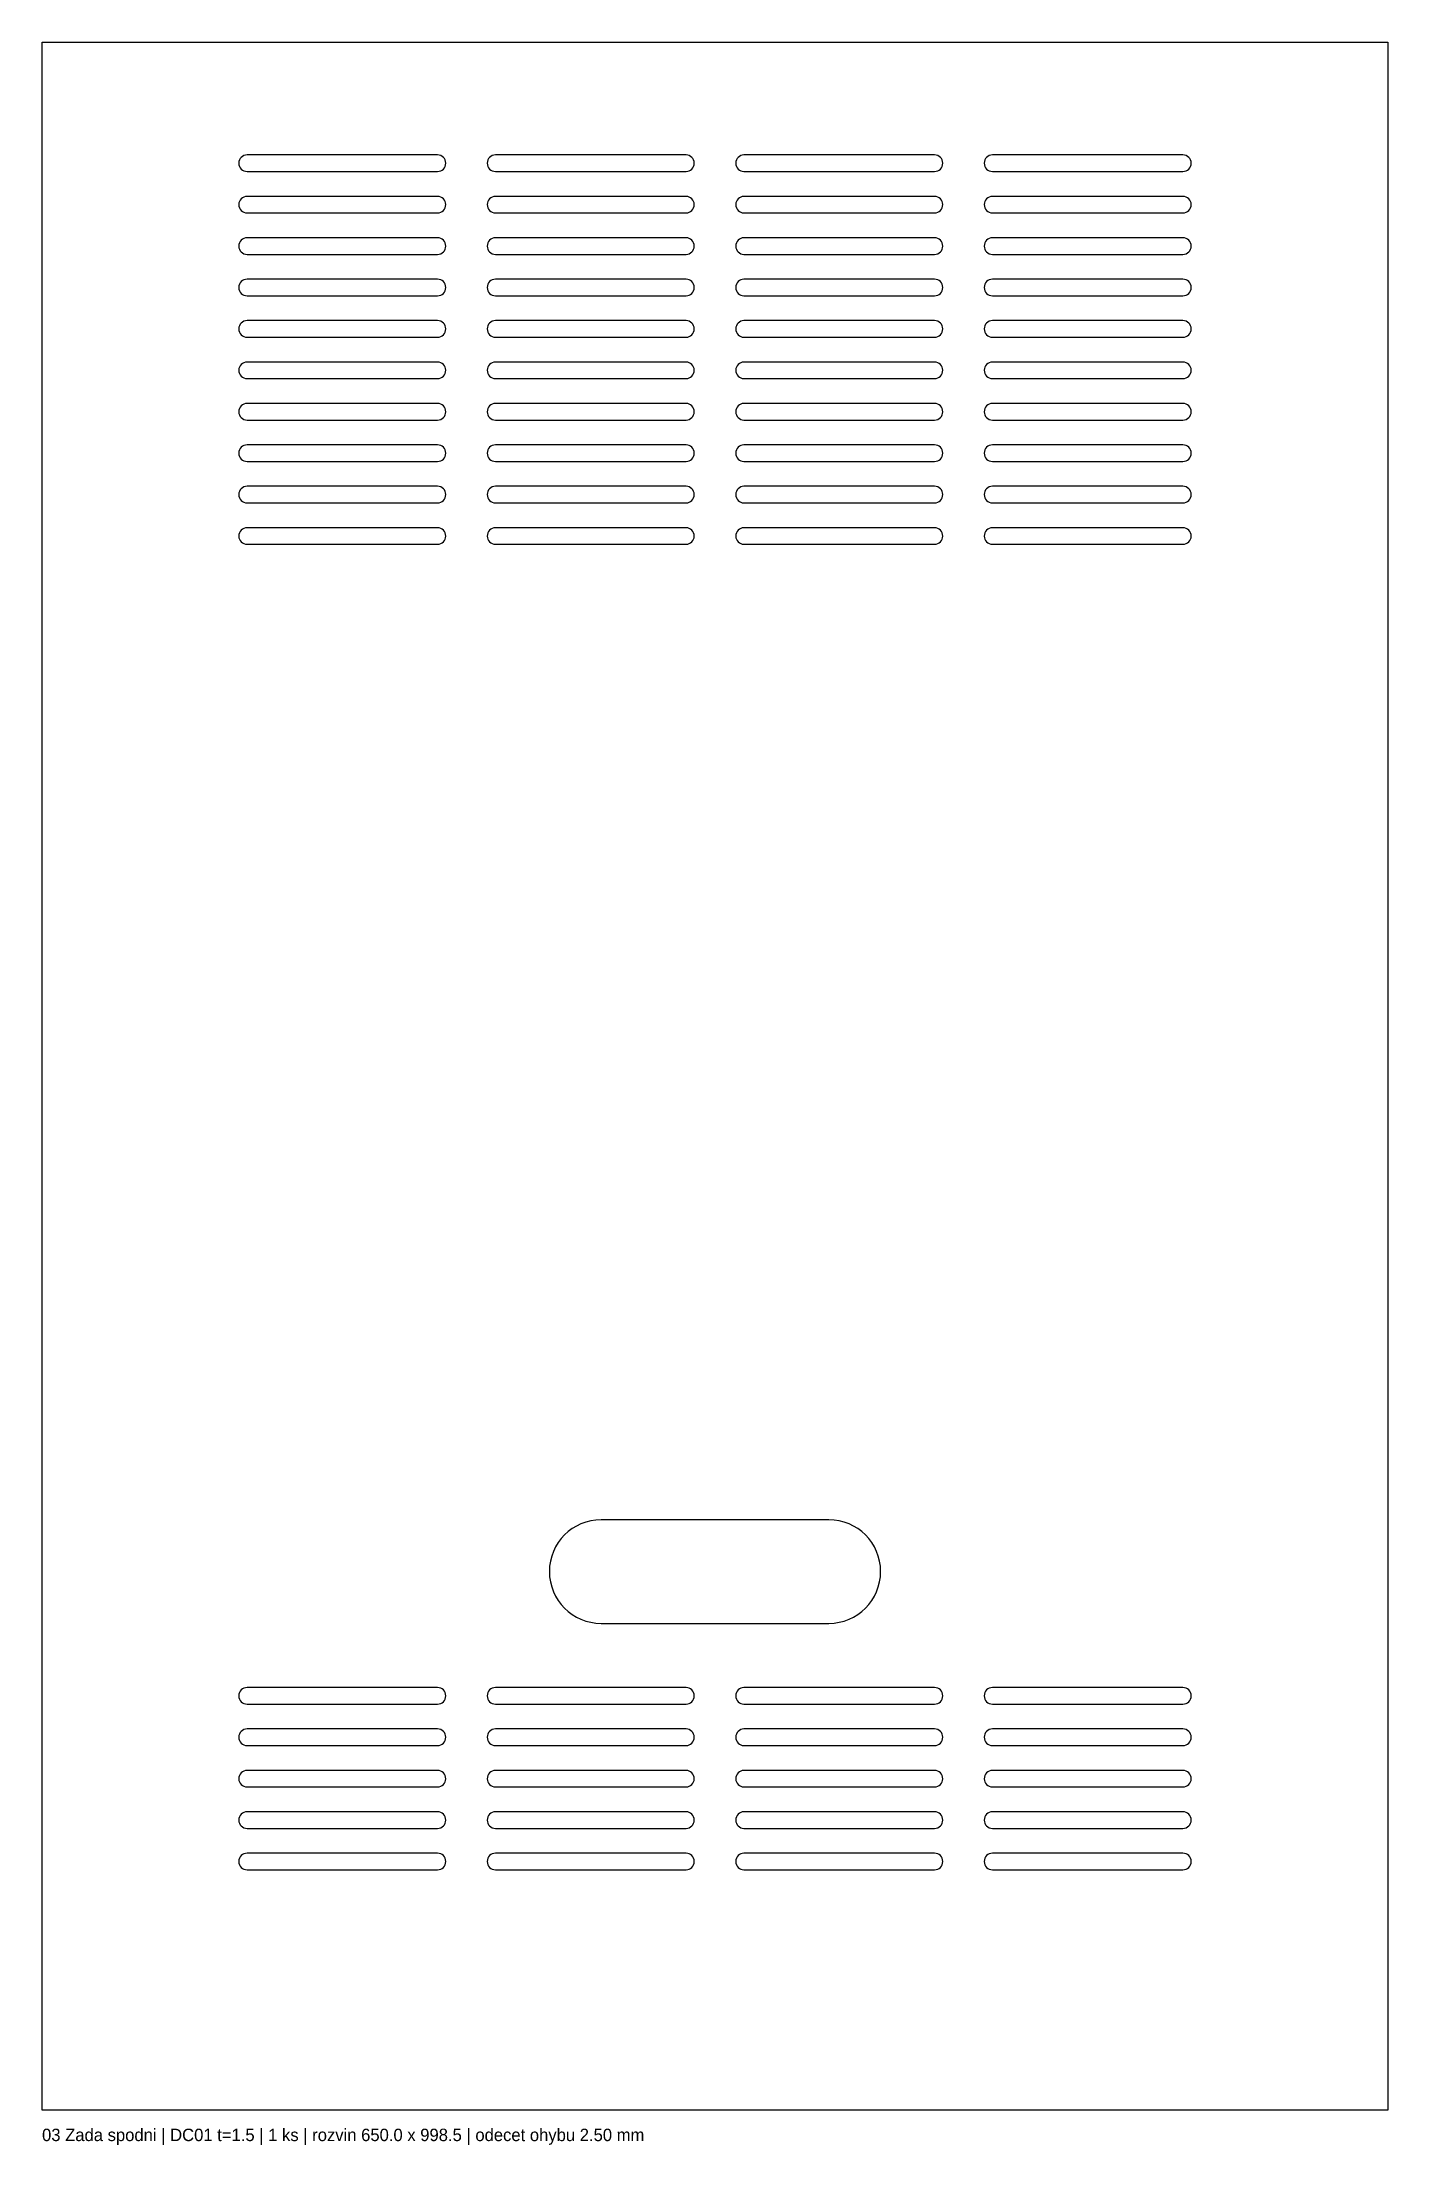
# Model space of a CAD drawing. Header units: millimetres. Extents: x 0 to 650, y -17 to 998.
import ezdxf

# ---------------------------------------------------------------- set-up
doc = ezdxf.new("R2010")
doc.units = ezdxf.units.MM
doc.layers.add('CUT', color=7, linetype='CONTINUOUS')
doc.layers.add('TEXT', color=3, linetype='CONTINUOUS')

msp = doc.modelspace()

# ---------------------------------------------------------------- linework, layer by layer
at = {"layer": 'CUT'}
for p, q in [((0, 0), (0, 998.5)), ((0, 998.5), (650, 998.5)), ((650, 998.5), (650, 0)), ((191, 944), (99, 944)), ((99, 936), (191, 936)), ((311, 944), (219, 944)), ((219, 936), (311, 936)), ((431, 944), (339, 944)), ((339, 936), (431, 936)), ((551, 944), (459, 944)), ((459, 936), (551, 936)), ((191, 924), (99, 924)), ((311, 924), (219, 924)), ((431, 924), (339, 924)), ((551, 924), (459, 924)), ((99, 916), (191, 916)), ((219, 916), (311, 916)), ((339, 916), (431, 916)), ((459, 916), (551, 916)), ((191, 904), (99, 904)), ((311, 904), (219, 904)), ((431, 904), (339, 904)), ((551, 904), (459, 904)), ((99, 896), (191, 896)), ((219, 896), (311, 896)), ((339, 896), (431, 896)), ((459, 896), (551, 896)), ((191, 884), (99, 884)), ((311, 884), (219, 884)), ((431, 884), (339, 884)), ((551, 884), (459, 884)), ((99, 876), (191, 876)), ((219, 876), (311, 876)), ((339, 876), (431, 876)), ((459, 876), (551, 876)), ((191, 864), (99, 864)), ((311, 864), (219, 864)), ((431, 864), (339, 864)), ((551, 864), (459, 864)), ((99, 856), (191, 856)), ((219, 856), (311, 856)), ((339, 856), (431, 856)), ((459, 856), (551, 856)), ((191, 844), (99, 844)), ((311, 844), (219, 844)), ((431, 844), (339, 844)), ((551, 844), (459, 844)), ((99, 836), (191, 836)), ((219, 836), (311, 836)), ((339, 836), (431, 836)), ((459, 836), (551, 836)), ((191, 824), (99, 824)), ((311, 824), (219, 824)), ((431, 824), (339, 824)), ((551, 824), (459, 824)), ((99, 816), (191, 816)), ((219, 816), (311, 816)), ((339, 816), (431, 816)), ((459, 816), (551, 816)), ((191, 804), (99, 804)), ((311, 804), (219, 804)), ((431, 804), (339, 804)), ((551, 804), (459, 804)), ((99, 796), (191, 796)), ((219, 796), (311, 796)), ((339, 796), (431, 796)), ((459, 796), (551, 796)), ((191, 784), (99, 784)), ((311, 784), (219, 784)), ((431, 784), (339, 784)), ((551, 784), (459, 784)), ((99, 776), (191, 776)), ((219, 776), (311, 776)), ((339, 776), (431, 776)), ((459, 776), (551, 776)), ((191, 764), (99, 764)), ((311, 764), (219, 764)), ((431, 764), (339, 764)), ((551, 764), (459, 764)), ((99, 756), (191, 756)), ((219, 756), (311, 756)), ((339, 756), (431, 756)), ((459, 756), (551, 756)), ((380, 285), (270, 285)), ((270, 235), (380, 235)), ((191, 204), (99, 204)), ((311, 204), (219, 204)), ((431, 204), (339, 204)), ((551, 204), (459, 204)), ((99, 196), (191, 196)), ((219, 196), (311, 196)), ((339, 196), (431, 196)), ((459, 196), (551, 196)), ((191, 184), (99, 184)), ((311, 184), (219, 184)), ((431, 184), (339, 184)), ((551, 184), (459, 184)), ((99, 176), (191, 176)), ((219, 176), (311, 176)), ((339, 176), (431, 176)), ((459, 176), (551, 176)), ((191, 164), (99, 164)), ((311, 164), (219, 164)), ((431, 164), (339, 164)), ((551, 164), (459, 164)), ((99, 156), (191, 156)), ((219, 156), (311, 156)), ((339, 156), (431, 156)), ((459, 156), (551, 156)), ((191, 144), (99, 144)), ((311, 144), (219, 144)), ((431, 144), (339, 144)), ((551, 144), (459, 144)), ((99, 136), (191, 136)), ((219, 136), (311, 136)), ((339, 136), (431, 136)), ((459, 136), (551, 136)), ((191, 124), (99, 124)), ((311, 124), (219, 124)), ((431, 124), (339, 124)), ((551, 124), (459, 124)), ((99, 116), (191, 116)), ((219, 116), (311, 116)), ((339, 116), (431, 116)), ((459, 116), (551, 116)), ((650, 0), (0, 0))]:
    msp.add_line(p, q, dxfattribs=at)
for centre, radius, start, end in [((99, 940), 4, 90, 270), ((191, 940), 4, -90, 90), ((219, 940), 4, 90, 270), ((311, 940), 4, -90, 90), ((339, 940), 4, 90, 270), ((431, 940), 4, -90, 90), ((459, 940), 4, 90, 270), ((551, 940), 4, -90, 90), ((99, 920), 4, 90, 270), ((191, 920), 4, -90, 90), ((219, 920), 4, 90, 270), ((311, 920), 4, -90, 90), ((339, 920), 4, 90, 270), ((431, 920), 4, -90, 90), ((459, 920), 4, 90, 270), ((551, 920), 4, -90, 90), ((99, 900), 4, 90, 270), ((191, 900), 4, -90, 90), ((219, 900), 4, 90, 270), ((311, 900), 4, -90, 90), ((339, 900), 4, 90, 270), ((431, 900), 4, -90, 90), ((459, 900), 4, 90, 270), ((551, 900), 4, -90, 90), ((99, 880), 4, 90, 270), ((191, 880), 4, -90, 90), ((219, 880), 4, 90, 270), ((311, 880), 4, -90, 90), ((339, 880), 4, 90, 270), ((431, 880), 4, -90, 90), ((459, 880), 4, 90, 270), ((551, 880), 4, -90, 90), ((99, 860), 4, 90, 270), ((191, 860), 4, -90, 90), ((219, 860), 4, 90, 270), ((311, 860), 4, -90, 90), ((339, 860), 4, 90, 270), ((431, 860), 4, -90, 90), ((459, 860), 4, 90, 270), ((551, 860), 4, -90, 90), ((99, 840), 4, 90, 270), ((191, 840), 4, -90, 90), ((219, 840), 4, 90, 270), ((311, 840), 4, -90, 90), ((339, 840), 4, 90, 270), ((431, 840), 4, -90, 90), ((459, 840), 4, 90, 270), ((551, 840), 4, -90, 90), ((99, 820), 4, 90, 270), ((191, 820), 4, -90, 90), ((219, 820), 4, 90, 270), ((311, 820), 4, -90, 90), ((339, 820), 4, 90, 270), ((431, 820), 4, -90, 90), ((459, 820), 4, 90, 270), ((551, 820), 4, -90, 90), ((99, 800), 4, 90, 270), ((191, 800), 4, -90, 90), ((219, 800), 4, 90, 270), ((311, 800), 4, -90, 90), ((339, 800), 4, 90, 270), ((431, 800), 4, -90, 90), ((459, 800), 4, 90, 270), ((551, 800), 4, -90, 90), ((99, 780), 4, 90, 270), ((191, 780), 4, -90, 90), ((219, 780), 4, 90, 270), ((311, 780), 4, -90, 90), ((339, 780), 4, 90, 270), ((431, 780), 4, -90, 90), ((459, 780), 4, 90, 270), ((551, 780), 4, -90, 90), ((99, 760), 4, 90, 270), ((191, 760), 4, -90, 90), ((219, 760), 4, 90, 270), ((311, 760), 4, -90, 90), ((339, 760), 4, 90, 270), ((431, 760), 4, -90, 90), ((459, 760), 4, 90, 270), ((551, 760), 4, -90, 90), ((270, 260), 25, 90, 270), ((380, 260), 25, -90, 90), ((99, 200), 4, 90, 270), ((191, 200), 4, -90, 90), ((219, 200), 4, 90, 270), ((311, 200), 4, -90, 90), ((339, 200), 4, 90, 270), ((431, 200), 4, -90, 90), ((459, 200), 4, 90, 270), ((551, 200), 4, -90, 90), ((99, 180), 4, 90, 270), ((191, 180), 4, -90, 90), ((219, 180), 4, 90, 270), ((311, 180), 4, -90, 90), ((339, 180), 4, 90, 270), ((431, 180), 4, -90, 90), ((459, 180), 4, 90, 270), ((551, 180), 4, -90, 90), ((99, 160), 4, 90, 270), ((191, 160), 4, -90, 90), ((219, 160), 4, 90, 270), ((311, 160), 4, -90, 90), ((339, 160), 4, 90, 270), ((431, 160), 4, -90, 90), ((459, 160), 4, 90, 270), ((551, 160), 4, -90, 90), ((99, 140), 4, 90, 270), ((191, 140), 4, -90, 90), ((219, 140), 4, 90, 270), ((311, 140), 4, -90, 90), ((339, 140), 4, 90, 270), ((431, 140), 4, -90, 90), ((459, 140), 4, 90, 270), ((551, 140), 4, -90, 90), ((99, 120), 4, 90, 270), ((191, 120), 4, -90, 90), ((219, 120), 4, 90, 270), ((311, 120), 4, -90, 90), ((339, 120), 4, 90, 270), ((431, 120), 4, -90, 90), ((459, 120), 4, 90, 270), ((551, 120), 4, -90, 90)]:
    msp.add_arc(centre, radius, start, end, dxfattribs=at)

# ---------------------------------------------------------------- texts
at = {"layer": 'TEXT'}
msp.add_text('03 Zada spodni | DC01 t=1.5 | 1 ks | rozvin 650.0 x 998.5 | odecet ohybu 2.50 mm', height=6, dxfattribs=at).set_placement((0, -15))

doc.saveas('drawing.dxf')
